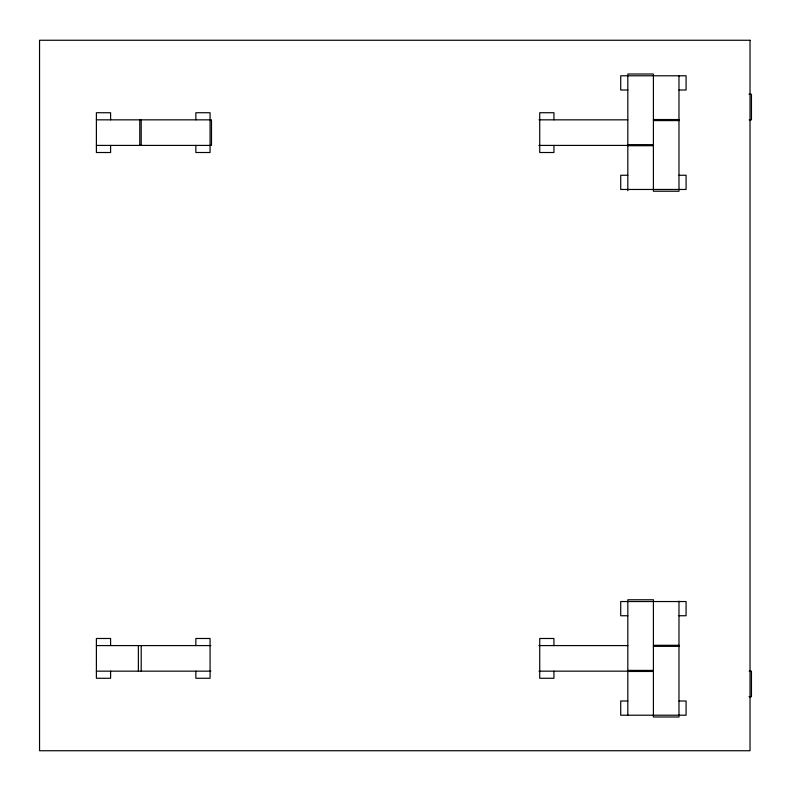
<?xml version="1.0" encoding="UTF-8"?>
<svg xmlns="http://www.w3.org/2000/svg" width="791" height="791" viewBox="0 0 791 791"><rect width="100%" height="100%" fill="white"/><g stroke="black" fill="none" stroke-linecap="round" stroke-linejoin="round"><path stroke-width="1.19" d="M627.827 89.996L620.717 89.996L620.717 75.788L686.084 75.788L686.084 89.996L678.985 89.996M748.998 94.258L751.45 94.258L751.45 119.837L749.196 119.837M653.406 119.54L678.985 119.54M96.393 119.837L211.484 119.837L211.484 145.415L96.393 145.415M538.968 119.837L627.827 119.837M653.406 120.598L678.985 120.598M627.827 144.644L653.406 144.644M538.968 145.415L627.827 145.415M627.827 145.712L653.406 145.712M627.827 175.256L620.717 175.256L620.717 189.464L686.084 189.464L686.084 175.256L678.985 175.256M627.827 615.744L620.717 615.744L620.717 601.536L686.084 601.536L686.084 615.744L678.985 615.744M653.406 645.288L678.985 645.288M96.393 645.585L210.871 645.585M538.968 645.585L627.827 645.585M653.406 646.356L678.985 646.356M627.827 670.402L653.406 670.402M96.393 671.163L210.871 671.163M538.968 671.163L627.827 671.163M749.196 671.163L751.45 671.163L751.45 696.742L748.998 696.742M627.827 671.46L653.406 671.46M627.827 701.004L620.717 701.004L620.717 715.212L686.084 715.212L686.084 701.004L678.985 701.004M678.985 75.788L678.985 191.234L653.406 191.234L653.406 74.008L627.827 74.008L627.827 190.69M678.985 601.16L678.985 716.992L653.406 716.992L653.406 599.766L627.827 599.766L627.827 715.212M553.937 119.837L553.937 112.727L539.729 112.727L539.729 152.515L553.937 152.515L553.937 145.415M553.937 645.585L553.937 638.485L539.729 638.485L539.729 678.273L553.937 678.273L553.937 671.163M195.852 119.837L195.852 112.727L210.07 112.727L210.07 152.515L195.852 152.515L195.852 145.415M195.852 645.585L195.852 638.485L210.07 638.485L210.07 678.273L195.852 678.273L195.852 671.163M141.203 119.837L141.203 145.415M141.203 645.585L141.203 671.163M139.78 119.837L139.78 145.415M138.366 645.585L138.366 671.163M110.602 119.837L110.602 112.727L96.393 112.727L96.393 152.515L110.602 152.515L110.602 145.415M110.602 645.585L110.602 638.485L96.393 638.485L96.393 678.273L110.602 678.273L110.602 671.163M750.026 40.262L39.55 40.262L39.55 750.738L750.026 750.738L750.026 40.262"/></g></svg>
